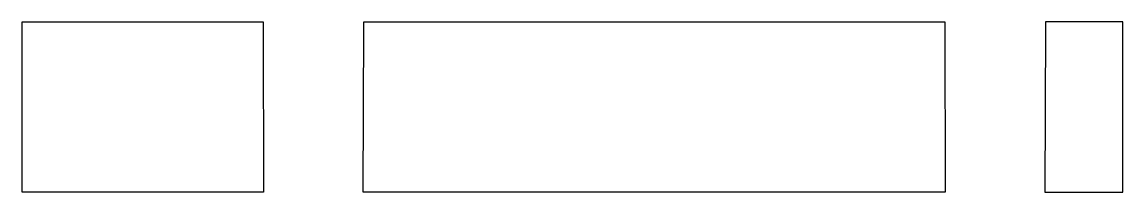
# Model space of a CAD drawing. Header units: metres. Extents: x -18.5 to 13.8, y -1.1 to 46.5.
# Drawn here: x -18.55 to 13.75, y 41.5 to 46.5 of the extents above.
import ezdxf

# ---------------------------------------------------------------- set-up
doc = ezdxf.new("R2010")
doc.units = ezdxf.units.M

msp = doc.modelspace()

# ---------------------------------------------------------------- linework, layer by layer
for p, q in [((-18.55, 46.342), (-18.55, 46.5)), ((-18.55, 46.5), (-17.748, 46.5)), ((-18.55, 46.133), (-18.55, 46.342)), ((-17.748, 46.5), (-12.177, 46.5)), ((-17.748, 46.5), (-17.748, 46.5)), ((-12.177, 46.5), (-11.474, 46.5)), ((-11.474, 46.5), (-11.474, 46.372)), ((-11.474, 46.372), (-11.462, 41.5)), ((-8.538, 41.5), (-8.526, 46.372)), ((-8.526, 46.372), (-8.526, 46.5)), ((-8.526, 46.5), (-8.31, 46.5)), ((-8.31, 46.5), (8.526, 46.5)), ((8.526, 46.5), (8.526, 46.372)), ((8.526, 46.372), (8.538, 41.5)), ((11.474, 46.372), (11.462, 41.5)), ((11.714, 46.5), (11.474, 46.5)), ((11.474, 46.5), (11.474, 46.372)), ((11.474, 46.372), (11.474, 46.372)), ((11.835, 46.5), (11.714, 46.5)), ((13.75, 46.5), (11.835, 46.5)), ((13.75, 43.401), (13.75, 46.5)), ((-18.55, 46.113), (-18.55, 46.133)), ((-18.55, 46.073), (-18.55, 46.113)), ((-18.55, 46.014), (-18.55, 46.073)), ((-18.55, 45.937), (-18.55, 46.014)), ((-18.55, 43.401), (-18.55, 45.937)), ((-18.55, 41.69), (-18.55, 43.401)), ((13.75, 41.5), (13.75, 43.401)), ((-18.55, 41.5), (-18.55, 41.69)), ((-12.002, 41.5), (-18.55, 41.5)), ((-11.462, 41.5), (-12.002, 41.5)), ((0.083, 41.5), (-8.538, 41.5)), ((8.538, 41.5), (0.083, 41.5)), ((8.538, 41.5), (8.538, 41.5)), ((11.462, 41.5), (11.614, 41.5)), ((11.614, 41.5), (13.75, 41.5))]:
    msp.add_line(p, q)

doc.saveas('drawing.dxf')
